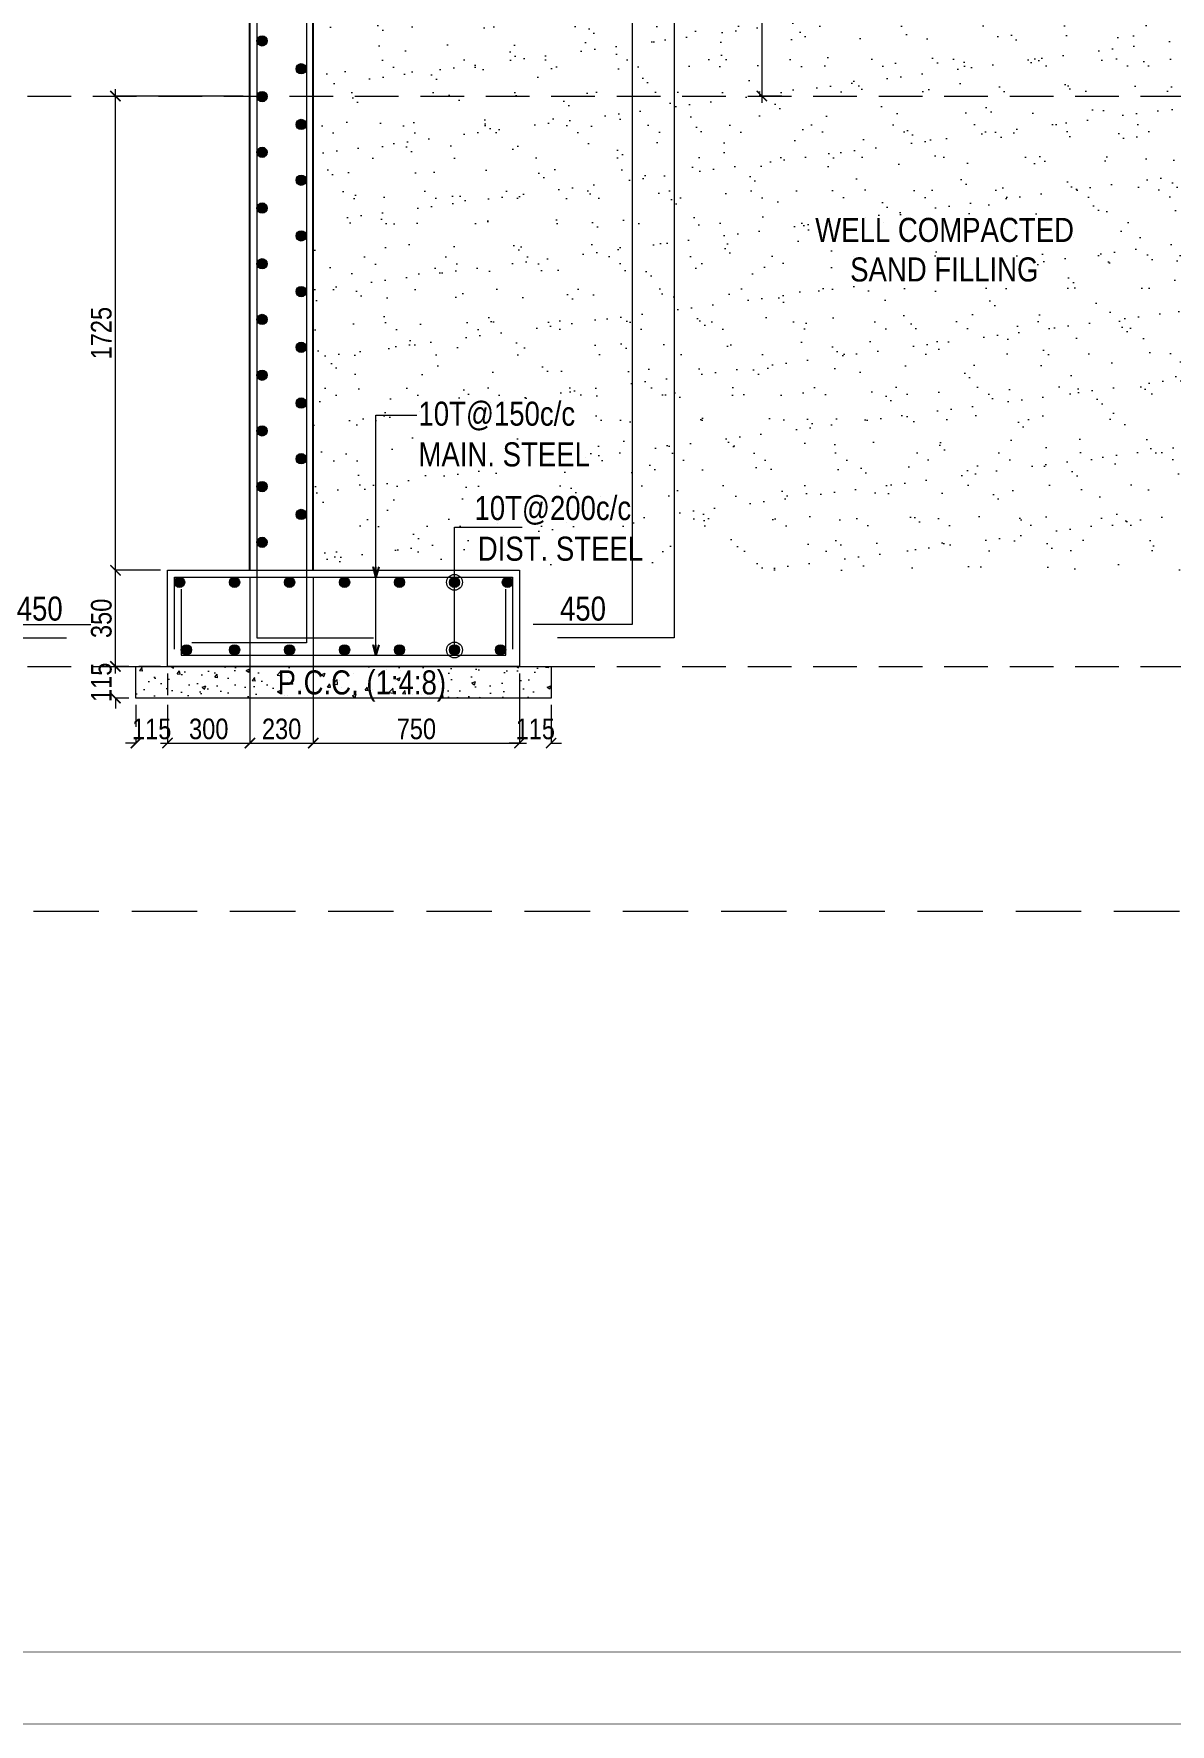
# Model space of a CAD drawing. Header units: millimetres. Extents: x 1112055 to 3390982, y -148532 to 766891.
# Drawn here: x 1754189 to 1770720, y 219244 to 243838 of the extents above; entities that cross this region are included whole.
import ezdxf

# ---------------------------------------------------------------- set-up
doc = ezdxf.new("R2010")
doc.units = ezdxf.units.MM
doc.header["$PDMODE"] = 35
doc.header["$PDSIZE"] = -25
doc.linetypes.add('Hidden', pattern=[9.525, 6.35, -3.175])
for name, color, linetype, lineweight in [('A_Levels', 150, 'Hidden', 13), ('B FINAL COLUMN', 1, 'Continuous', 30), ('B FOOTING', 49, 'Continuous', 20), ('B HATCH', 250, 'Continuous', 0), ('B P.C.C', 251, 'Continuous', 0), ('B STEEL', 34, 'Continuous', 15), ('B STEEL TEXT', 7, 'Continuous', 15), ('B TITLE BLOCK', 250, 'Continuous', 0), ('B-ST DIM', 250, 'Continuous', 18)]:
    doc.layers.add(name, color=color, linetype=linetype, lineweight=lineweight)
doc.styles.add('ARIAL', font='arial.ttf')
doc.styles.add('Q1', font='g13f12d.shx', dxfattribs={"width": 0.8})
doc.styles.add('SWINC', font='swissc.ttf')
doc.dimstyles.new('BH-STD', dxfattribs={"dimscale": 0, "dimtxt": 230, "dimasz": 125, "dimexe": 0, "dimexo": 100, "dimgap": 50, "dimtad": 1, "dimdec": 0, "dimzin": 1, "dimdsep": 46, "dimtxsty": 'Q1', "dimblk": 'ARCHTICK', "dimcen": 1, "dimdle": 100, "dimclrd": 250, "dimclre": 250, "dimclrt": 256, "dimadec": 0, "dimazin": 0, "dimtfac": 1, "dimtdec": 0, "dimtix": 1, "dimtofl": 0, "dimtmove": 0, "dimatfit": 2, "dimfxl": 1, "dimtolj": 1, "dimtzin": 0, "dimlwd": 9, "dimlwe": 9, "dimarcsym": 0})
doc.dimstyles.new('DIM 1', dxfattribs={"dimscale": 0, "dimtxt": 230, "dimasz": 150, "dimexe": 0.18, "dimexo": 0.0625, "dimgap": 0.5, "dimtad": 1, "dimdec": 0, "dimzin": 0, "dimdsep": 46, "dimtxsty": 'ARIAL', "dimblk": 'OBLIQUE', "dimcen": 6, "dimse1": 1, "dimse2": 1, "dimclrd": 256, "dimclrt": 256, "dimadec": 0, "dimazin": 2, "dimtfac": 0.75, "dimtdec": 0, "dimtix": 1, "dimtofl": 0, "dimtmove": 1, "dimatfit": 3, "dimldrblk": 'OPEN30', "dimfxl": 0.18, "dimfrac": 1, "dimtolj": 1, "dimtzin": 0, "dimlwd": -1, "dimarcsym": 0})

# ---------------------------------------------------------------- blocks, each defined once
blk = doc.blocks.new('_ArchTick')
at = {"color": 0, "linetype": 'ByBlock', "const_width": 0.15}
blk.add_lwpolyline([(-0.5, -0.5), (0.5, 0.5)], dxfattribs=at)
blk = doc.blocks.new('*D112')
at = {"layer": 'B-ST DIM', "color": 7, "lineweight": 9, "ltscale": 50, "transparency": 16777216}
for p, q in [((1764780, 247133), (1764780, 242833)), ((1765069, 242933), (1764780, 242933))]:
    blk.add_line(p, q, dxfattribs=at)
at = {"layer": 'B-ST DIM', "color": 7, "linetype": 'Hidden', "lineweight": 9, "ltscale": 50, "transparency": 16777216}
blk.add_line((1764980, 247033), (1764780, 247033), dxfattribs=at)
at = {"layer": 'Defpoints', "color": 0, "ltscale": 50, "transparency": 16777216}
for p in [(1765080, 247033), (1764780, 242933), (1765169, 242933)]:
    blk.add_point(p, dxfattribs=at)
at = {"layer": 'B-ST DIM', "color": 7, "lineweight": 9, "ltscale": 50, "transparency": 16777216, "xscale": 150, "yscale": 150, "zscale": 150}
for p, rotation in [((1764780, 247033), 90), ((1764780, 242933), 270)]:
    blk.add_blockref('_ArchTick', p, dxfattribs=dict(at, rotation=rotation))
at = {"layer": 'B-ST DIM', "color": 7, "ltscale": 50, "transparency": 16777216, "insert": (1764576, 244983), "char_height": 300, "attachment_point": 5, "rotation": 90, "style": 'SWINC'}
blk.add_mtext('\\A1;1025', dxfattribs=at)
blk = doc.blocks.new('*D113')
at = {"layer": 'B-ST DIM', "color": 7, "lineweight": 9, "ltscale": 50, "transparency": 16777216}
for p, q in [((1755377, 234633), (1755377, 234783)), ((1755574, 234633), (1755377, 234633)), ((1755377, 234173), (1755377, 234023))]:
    blk.add_line(p, q, dxfattribs=at)
at = {"layer": 'B-ST DIM', "color": 7, "linetype": 'Hidden', "lineweight": 9, "ltscale": 50, "transparency": 16777216}
blk.add_line((1755574, 234173), (1755377, 234173), dxfattribs=at)
at = {"layer": 'Defpoints', "color": 0, "ltscale": 50, "transparency": 16777216}
for p in [(1755377, 234633), (1755674, 234633), (1755674, 234173)]:
    blk.add_point(p, dxfattribs=at)
at = {"layer": 'B-ST DIM', "color": 7, "lineweight": 9, "ltscale": 50, "transparency": 16777216, "xscale": 150, "yscale": 150, "zscale": 150}
for p, rotation in [((1755377, 234633), 270), ((1755377, 234173), 90)]:
    blk.add_blockref('_ArchTick', p, dxfattribs=dict(at, rotation=rotation))
at = {"layer": 'B-ST DIM', "color": 7, "ltscale": 50, "transparency": 16777216, "insert": (1755173, 234403), "char_height": 300, "attachment_point": 5, "rotation": 90, "style": 'SWINC'}
blk.add_mtext('\\A1;115', dxfattribs=at)
blk = doc.blocks.new('*D114')
at = {"layer": 'B-ST DIM', "color": 7, "lineweight": 9, "ltscale": 50, "transparency": 16777216}
for p, q in [((1755377, 234533), (1755377, 236133)), ((1756034, 236033), (1755377, 236033))]:
    blk.add_line(p, q, dxfattribs=at)
at = {"layer": 'B-ST DIM', "color": 7, "linetype": 'Hidden', "lineweight": 9, "ltscale": 50, "transparency": 16777216}
blk.add_line((1756034, 234633), (1755377, 234633), dxfattribs=at)
at = {"layer": 'Defpoints', "color": 0, "ltscale": 50, "transparency": 16777216}
for p in [(1755377, 236033), (1756134, 236033), (1756134, 234633)]:
    blk.add_point(p, dxfattribs=at)
at = {"layer": 'B-ST DIM', "color": 7, "lineweight": 9, "ltscale": 50, "transparency": 16777216, "xscale": 150, "yscale": 150, "zscale": 150}
for p, rotation in [((1755377, 236033), 90), ((1755377, 234633), 270)]:
    blk.add_blockref('_ArchTick', p, dxfattribs=dict(at, rotation=rotation))
at = {"layer": 'B-ST DIM', "color": 7, "ltscale": 50, "transparency": 16777216, "insert": (1755173, 235333), "char_height": 300, "attachment_point": 5, "rotation": 90, "style": 'SWINC'}
blk.add_mtext('\\A1;350', dxfattribs=at)
blk = doc.blocks.new('*D102')
at = {"layer": 'B-ST DIM', "color": 7, "lineweight": 9, "ltscale": 50, "transparency": 16777216}
for p, q in [((1755377, 235933), (1755377, 243033)), ((1757234, 242933), (1755377, 242933))]:
    blk.add_line(p, q, dxfattribs=at)
at = {"layer": 'B-ST DIM', "color": 7, "linetype": 'Hidden', "lineweight": 9, "ltscale": 50, "transparency": 16777216}
blk.add_line((1756034, 236033), (1755377, 236033), dxfattribs=at)
at = {"layer": 'Defpoints', "color": 0, "ltscale": 50, "transparency": 16777216}
for p in [(1755377, 242933), (1757334, 242933), (1756134, 236033)]:
    blk.add_point(p, dxfattribs=at)
at = {"layer": 'B-ST DIM', "color": 7, "lineweight": 9, "ltscale": 50, "transparency": 16777216, "xscale": 150, "yscale": 150, "zscale": 150}
for p, rotation in [((1755377, 242933), 90), ((1755377, 236033), 270)]:
    blk.add_blockref('_ArchTick', p, dxfattribs=dict(at, rotation=rotation))
at = {"layer": 'B-ST DIM', "color": 7, "ltscale": 50, "transparency": 16777216, "insert": (1755172, 239483), "char_height": 300, "attachment_point": 5, "rotation": 90, "style": 'SWINC'}
blk.add_mtext('\\A1;1725', dxfattribs=at)
blk = doc.blocks.new('*D117')
at = {"layer": 'B-ST DIM', "color": 7, "lineweight": 9, "ltscale": 50, "transparency": 16777216}
for p, q in [((1757334, 235933), (1757334, 233519)), ((1756034, 233519), (1757434, 233519))]:
    blk.add_line(p, q, dxfattribs=at)
at = {"layer": 'B-ST DIM', "color": 7, "linetype": 'Hidden', "lineweight": 9, "ltscale": 50, "transparency": 16777216}
blk.add_line((1756134, 234533), (1756134, 233519), dxfattribs=at)
at = {"layer": 'Defpoints', "color": 0, "ltscale": 50, "transparency": 16777216}
for p in [(1757334, 236033), (1756134, 234633), (1757334, 233519)]:
    blk.add_point(p, dxfattribs=at)
at = {"layer": 'B-ST DIM', "color": 7, "lineweight": 9, "ltscale": 50, "transparency": 16777216, "xscale": 150, "yscale": 150, "zscale": 150, "rotation": 180}
blk.add_blockref('_ArchTick', (1756134, 233519), dxfattribs=at)
at = {"layer": 'B-ST DIM', "color": 7, "lineweight": 9, "ltscale": 50, "transparency": 16777216, "xscale": 150, "yscale": 150, "zscale": 150}
blk.add_blockref('_ArchTick', (1757334, 233519), dxfattribs=at)
at = {"layer": 'B-ST DIM', "color": 7, "ltscale": 50, "transparency": 16777216, "insert": (1756734, 233723), "char_height": 300, "attachment_point": 5, "style": 'SWINC'}
blk.add_mtext('\\A1;300', dxfattribs=at)
blk = doc.blocks.new('*D118')
at = {"layer": 'B-ST DIM', "color": 7, "linetype": 'Hidden', "lineweight": 9, "ltscale": 50, "transparency": 16777216}
blk.add_line((1757334, 235933), (1757334, 233519), dxfattribs=at)
at = {"layer": 'B-ST DIM', "color": 7, "lineweight": 9, "ltscale": 50, "transparency": 16777216}
for p, q in [((1758254, 235933), (1758254, 233519)), ((1757234, 233519), (1758354, 233519))]:
    blk.add_line(p, q, dxfattribs=at)
at = {"layer": 'Defpoints', "color": 0, "ltscale": 50, "transparency": 16777216}
for p in [(1757334, 236033), (1758254, 236033), (1758254, 233519)]:
    blk.add_point(p, dxfattribs=at)
at = {"layer": 'B-ST DIM', "color": 7, "lineweight": 9, "ltscale": 50, "transparency": 16777216, "xscale": 150, "yscale": 150, "zscale": 150, "rotation": 180}
blk.add_blockref('_ArchTick', (1757334, 233519), dxfattribs=at)
at = {"layer": 'B-ST DIM', "color": 7, "lineweight": 9, "ltscale": 50, "transparency": 16777216, "xscale": 150, "yscale": 150, "zscale": 150}
blk.add_blockref('_ArchTick', (1758254, 233519), dxfattribs=at)
at = {"layer": 'B-ST DIM', "color": 7, "ltscale": 50, "transparency": 16777216, "insert": (1757794, 233723), "char_height": 300, "attachment_point": 5, "style": 'SWINC'}
blk.add_mtext('\\A1;230', dxfattribs=at)
blk = doc.blocks.new('*D119')
at = {"layer": 'B-ST DIM', "color": 7, "linetype": 'Hidden', "lineweight": 9, "ltscale": 50, "transparency": 16777216}
blk.add_line((1758254, 235933), (1758254, 233519), dxfattribs=at)
at = {"layer": 'B-ST DIM', "color": 7, "lineweight": 9, "ltscale": 50, "transparency": 16777216}
for p, q in [((1761254, 234533), (1761254, 233519)), ((1758154, 233519), (1761354, 233519))]:
    blk.add_line(p, q, dxfattribs=at)
at = {"layer": 'Defpoints', "color": 0, "ltscale": 50, "transparency": 16777216}
for p in [(1758254, 236033), (1761254, 234633), (1761254, 233519)]:
    blk.add_point(p, dxfattribs=at)
at = {"layer": 'B-ST DIM', "color": 7, "lineweight": 9, "ltscale": 50, "transparency": 16777216, "xscale": 150, "yscale": 150, "zscale": 150, "rotation": 180}
blk.add_blockref('_ArchTick', (1758254, 233519), dxfattribs=at)
at = {"layer": 'B-ST DIM', "color": 7, "lineweight": 9, "ltscale": 50, "transparency": 16777216, "xscale": 150, "yscale": 150, "zscale": 150}
blk.add_blockref('_ArchTick', (1761254, 233519), dxfattribs=at)
at = {"layer": 'B-ST DIM', "color": 7, "ltscale": 50, "transparency": 16777216, "insert": (1759754, 233723), "char_height": 300, "attachment_point": 5, "style": 'SWINC'}
blk.add_mtext('\\A1;750', dxfattribs=at)
blk = doc.blocks.new('*D107')
at = {"layer": 'B-ST DIM', "color": 7, "linetype": 'Hidden', "lineweight": 9, "ltscale": 50, "transparency": 16777216}
blk.add_line((1755674, 234073), (1755674, 233519), dxfattribs=at)
at = {"layer": 'B-ST DIM', "color": 7, "lineweight": 9, "ltscale": 50, "transparency": 16777216}
for p, q in [((1756134, 234073), (1756134, 233519)), ((1755674, 233519), (1755524, 233519)), ((1756134, 233519), (1756284, 233519))]:
    blk.add_line(p, q, dxfattribs=at)
at = {"layer": 'Defpoints', "color": 0, "ltscale": 50, "transparency": 16777216}
for p in [(1755674, 234173), (1756134, 234173), (1756134, 233519)]:
    blk.add_point(p, dxfattribs=at)
at = {"layer": 'B-ST DIM', "color": 7, "lineweight": 9, "ltscale": 50, "transparency": 16777216, "xscale": 150, "yscale": 150, "zscale": 150}
blk.add_blockref('_ArchTick', (1755674, 233519), dxfattribs=at)
at = {"layer": 'B-ST DIM', "color": 7, "lineweight": 9, "ltscale": 50, "transparency": 16777216, "xscale": 150, "yscale": 150, "zscale": 150, "rotation": 180}
blk.add_blockref('_ArchTick', (1756134, 233519), dxfattribs=at)
at = {"layer": 'B-ST DIM', "color": 7, "ltscale": 50, "transparency": 16777216, "insert": (1755904, 233723), "char_height": 300, "attachment_point": 5, "style": 'SWINC'}
blk.add_mtext('\\A1;115', dxfattribs=at)
blk = doc.blocks.new('*D120')
at = {"layer": 'B-ST DIM', "color": 7, "linetype": 'Hidden', "lineweight": 9, "ltscale": 50, "transparency": 16777216}
blk.add_line((1761254, 234073), (1761254, 233519), dxfattribs=at)
at = {"layer": 'B-ST DIM', "color": 7, "lineweight": 9, "ltscale": 50, "transparency": 16777216}
for p, q in [((1761714, 234073), (1761714, 233519)), ((1761254, 233519), (1761104, 233519)), ((1761714, 233519), (1761864, 233519))]:
    blk.add_line(p, q, dxfattribs=at)
at = {"layer": 'Defpoints', "color": 0, "ltscale": 50, "transparency": 16777216}
for p in [(1761254, 234173), (1761714, 234173), (1761714, 233519)]:
    blk.add_point(p, dxfattribs=at)
at = {"layer": 'B-ST DIM', "color": 7, "lineweight": 9, "ltscale": 50, "transparency": 16777216, "xscale": 150, "yscale": 150, "zscale": 150}
blk.add_blockref('_ArchTick', (1761254, 233519), dxfattribs=at)
at = {"layer": 'B-ST DIM', "color": 7, "lineweight": 9, "ltscale": 50, "transparency": 16777216, "xscale": 150, "yscale": 150, "zscale": 150, "rotation": 180}
blk.add_blockref('_ArchTick', (1761714, 233519), dxfattribs=at)
at = {"layer": 'B-ST DIM', "color": 7, "ltscale": 50, "transparency": 16777216, "insert": (1761484, 233723), "char_height": 300, "attachment_point": 5, "style": 'SWINC'}
blk.add_mtext('\\A1;115', dxfattribs=at)
blk = doc.blocks.new('_Oblique')
at = {"color": 0, "linetype": 'ByBlock', "lineweight": -2}
blk.add_line((-0.5, -0.5), (0.5, 0.5), dxfattribs=at)
blk = doc.blocks.new('_Open30')
at = {"color": 0, "linetype": 'ByBlock', "lineweight": -2}
for p, q in [((-1, 0.27), (0, 0)), ((0, 0), (-1, -0.27)), ((0, 0), (-1, 0))]:
    blk.add_line(p, q, dxfattribs=at)

msp = doc.modelspace()

# ---------------------------------------------------------------- hatches: boundary and pattern name
at = {"layer": 'B HATCH', "lineweight": 0}
h = msp.add_hatch(dxfattribs=at)
h.set_pattern_fill('AR-SAND', color=250, scale=15, style=0)
h.set_pattern_definition([(37.5, (179204.5, -285413.6), (-24.00047, 734.11986), [0, -579.12, 0, -647.7, 0, -619.125]), (7.5, (179204.5, -285413.6), (674.2849, 1075.23765), [0, -312.42, 0, -521.97, 0, -200.025]), (327.5, (178735.84, -285413.6), (1186.48856, 2.15578), [0, -190.5, 0, -685.8, 0, -895.35]), (317.5, (178735.8, -285413.6), (1145.3347, 334.394), [0, -95.25, 0, -449.58, 0, -514.35])])
h.paths.add_polyline_path([(1758254, 236032.7), (1773513.1, 236032.7), (1773513.1, 245572.7), (1758254, 245572.7)])
h = msp.add_hatch(dxfattribs=at)
h.set_pattern_fill('AR-CONC', color=250, scale=3, style=0)
h.set_pattern_definition([(50, (177145.4, -285413.6), (546.55401, -47.81726), [57.15, -628.65]), (355, (177145.4, -285413.6), (-105.73026, 573.17054), [45.72, -502.92175]), (100.451445, (177190.94, -285417.6), (440.82374, 525.35326), [48.57003, -534.27073]), (46.1842, (177145.4, -285261.2), (813.23712, -126.12698), [85.725, -942.975]), (96.63556, (177213.2, -285271.7), (712.2124, 742.27837), [72.85507, -801.40682]), (351.18415, (177145.4, -285261.2), (712.2124, 742.27837), [68.5799, -754.3792]), (21, (177221.6, -285299.3), (454.84317, -306.7956), [57.15, -628.65]), (326, (177221.6, -285299.3), (185.40609, 552.5639), [45.72, -502.92]), (71.451445, (177259.5, -285324.9), (640.24926, 245.7683), [48.57003, -534.26981]), (37.5, (177145.4, -285413.6), (9.26581, 253.665117), [0, -496.824, 0, -510.54, 0, -504.825]), (7.5, (177145.4, -285413.6), (200.458988, 300.541724), [0, -291.084, 0, -485.394, 0, -192.405]), (327.5, (176975.47, -285413.6), (406.771786, -17.186232), [0, -190.5, 0, -594.36, 0, -788.67]), (317.5, (176899.27, -285413.6), (444.387544, 76.27947), [0, -247.65, 0, -394.716, 0, -560.07])])
h.paths.add_polyline_path([(1755674, 234632.7), (1761714, 234632.7), (1761714, 234172.7), (1755674, 234172.7)])
at = {"layer": 'B STEEL'}
h = msp.add_hatch(color=256, dxfattribs=at)
h.dxf.hatch_style = 1
edge = h.paths.add_edge_path()
edge.add_arc((1757509, 243735.2), 75, 0, 360)
h = msp.add_hatch(color=256, dxfattribs=at)
h.dxf.hatch_style = 1
edge = h.paths.add_edge_path()
edge.add_arc((1758079, 243329.9), 75, 0, 360)
h = msp.add_hatch(color=256, dxfattribs=at)
h.dxf.hatch_style = 1
edge = h.paths.add_edge_path()
edge.add_arc((1757509, 242924.6), 75, 0, 360)
h = msp.add_hatch(color=256, dxfattribs=at)
h.dxf.hatch_style = 1
edge = h.paths.add_edge_path()
edge.add_arc((1758079, 242519.3), 75, 0, 360)
h = msp.add_hatch(color=256, dxfattribs=at)
h.dxf.hatch_style = 1
edge = h.paths.add_edge_path()
edge.add_arc((1757509, 242114), 75, 0, 360)
h = msp.add_hatch(color=256, dxfattribs=at)
h.dxf.hatch_style = 1
edge = h.paths.add_edge_path()
edge.add_arc((1758079, 241708.7), 75, 0, 360)
h = msp.add_hatch(color=256, dxfattribs=at)
h.dxf.hatch_style = 1
edge = h.paths.add_edge_path()
edge.add_arc((1757509, 241303.4), 75, 0, 360)
h = msp.add_hatch(color=256, dxfattribs=at)
h.dxf.hatch_style = 1
edge = h.paths.add_edge_path()
edge.add_arc((1758079, 240898.1), 75, 0, 360)
h = msp.add_hatch(color=256, dxfattribs=at)
h.dxf.hatch_style = 1
edge = h.paths.add_edge_path()
edge.add_arc((1757509, 240492.8), 75, 0, 360)
h = msp.add_hatch(color=256, dxfattribs=at)
h.dxf.hatch_style = 1
edge = h.paths.add_edge_path()
edge.add_arc((1758079, 240087.5), 75, 0, 360)
h = msp.add_hatch(color=256, dxfattribs=at)
h.dxf.hatch_style = 1
edge = h.paths.add_edge_path()
edge.add_arc((1757509, 239682.2), 75, 0, 360)
h = msp.add_hatch(color=256, dxfattribs=at)
h.dxf.hatch_style = 1
edge = h.paths.add_edge_path()
edge.add_arc((1758079, 239276.9), 75, 0, 360)
h = msp.add_hatch(color=256, dxfattribs=at)
h.dxf.hatch_style = 1
edge = h.paths.add_edge_path()
edge.add_arc((1757509, 238871.6), 75, 0, 360)
h = msp.add_hatch(color=256, dxfattribs=at)
h.dxf.hatch_style = 1
edge = h.paths.add_edge_path()
edge.add_arc((1758079, 238466.3), 75, 0, 360)
h = msp.add_hatch(color=256, dxfattribs=at)
h.dxf.hatch_style = 1
edge = h.paths.add_edge_path()
edge.add_arc((1757509, 238061), 75, 0, 360)
h = msp.add_hatch(color=256, dxfattribs=at)
h.dxf.hatch_style = 1
edge = h.paths.add_edge_path()
edge.add_arc((1758079, 237655.7), 75, 0, 360)
h = msp.add_hatch(color=256, dxfattribs=at)
h.dxf.hatch_style = 1
edge = h.paths.add_edge_path()
edge.add_arc((1757509, 237250.4), 75, 0, 360)
h = msp.add_hatch(color=256, dxfattribs=at)
h.dxf.hatch_style = 1
edge = h.paths.add_edge_path()
edge.add_arc((1758079, 236845.1), 75, 0, 360)
h = msp.add_hatch(color=256, dxfattribs=at)
h.dxf.hatch_style = 1
edge = h.paths.add_edge_path()
edge.add_arc((1757509, 236439.8), 75, 0, 360)
h = msp.add_hatch(color=256, dxfattribs=at)
h.dxf.hatch_style = 1
edge = h.paths.add_edge_path()
edge.add_arc((1756309, 235857.7), 75, 0, 360)
h = msp.add_hatch(color=256, dxfattribs=at)
h.dxf.hatch_style = 1
edge = h.paths.add_edge_path()
edge.add_arc((1757109, 235857.7), 75, 0, 360)
h = msp.add_hatch(color=256, dxfattribs=at)
h.dxf.hatch_style = 1
edge = h.paths.add_edge_path()
edge.add_arc((1757909, 235857.7), 75, 0, 360)
h = msp.add_hatch(color=256, dxfattribs=at)
h.dxf.hatch_style = 1
edge = h.paths.add_edge_path()
edge.add_arc((1758709, 235857.7), 75, 0, 360)
h = msp.add_hatch(color=256, dxfattribs=at)
h.dxf.hatch_style = 1
edge = h.paths.add_edge_path()
edge.add_arc((1759509, 235857.7), 75, 0, 360)
h = msp.add_hatch(color=256, dxfattribs=at)
h.dxf.hatch_style = 1
edge = h.paths.add_edge_path()
edge.add_arc((1760309, 235857.7), 75, 0, 360)
h = msp.add_hatch(color=256, dxfattribs=at)
h.dxf.hatch_style = 1
edge = h.paths.add_edge_path()
edge.add_arc((1761079, 235857.7), 75, 0, 360)
h = msp.add_hatch(color=256, dxfattribs=at)
h.dxf.hatch_style = 1
edge = h.paths.add_edge_path()
edge.add_arc((1756409, 234873.5), 75, 0, 360)
h = msp.add_hatch(color=256, dxfattribs=at)
h.dxf.hatch_style = 1
edge = h.paths.add_edge_path()
edge.add_arc((1757109, 234873.5), 75, 0, 360)
h = msp.add_hatch(color=256, dxfattribs=at)
h.dxf.hatch_style = 1
edge = h.paths.add_edge_path()
edge.add_arc((1757909, 234873.5), 75, 0, 360)
h = msp.add_hatch(color=256, dxfattribs=at)
h.dxf.hatch_style = 1
edge = h.paths.add_edge_path()
edge.add_arc((1758709, 234873.5), 75, 0, 360)
h = msp.add_hatch(color=256, dxfattribs=at)
h.dxf.hatch_style = 1
edge = h.paths.add_edge_path()
edge.add_arc((1759509, 234873.5), 75, 0, 360)
h = msp.add_hatch(color=256, dxfattribs=at)
h.dxf.hatch_style = 1
edge = h.paths.add_edge_path()
edge.add_arc((1760309, 234873.5), 75, 0, 360)
h = msp.add_hatch(color=256, dxfattribs=at)
h.dxf.hatch_style = 1
edge = h.paths.add_edge_path()
edge.add_arc((1760979, 234873.5), 75, 0, 360)

# ---------------------------------------------------------------- linework, layer by layer
at = {"layer": 'A_Levels', "linetype": 'Hidden', "ltscale": 100}
for p, q in [((1743620, 242932.7), (1779206, 242932.7)), ((1743620, 234632.7), (1779206, 234632.7))]:
    msp.add_line(p, q, dxfattribs=at)
at = {"layer": 'B FINAL COLUMN', "lineweight": 25}
for p, q in [((1757334, 236032.7), (1757334, 261032.7)), ((1758254, 236032.7), (1758254, 260432.7))]:
    msp.add_line(p, q, dxfattribs=at)
at = {"layer": 'B FOOTING'}
for points in [[(1756134, 236032.7), (1761254, 236032.7), (1761254, 234632.7), (1756134, 234632.7)], [(1755674, 234632.7), (1761714, 234632.7), (1761714, 234172.7), (1755674, 234172.7)]]:
    msp.add_lwpolyline(points, close=True, dxfattribs=at)
at = {"layer": 'B P.C.C', "color": 250, "linetype": 'Hidden', "lineweight": 0, "ltscale": 150}
msp.add_lwpolyline([(1742694.2, 266595.7), (1786569.5, 266595.7), (1786569.5, 231069.4), (1742694.2, 231069.4)], close=True, dxfattribs=at)
at = {"layer": 'B STEEL', "flags": 128}
for points in [[(1754905.2, 260932.7), (1752969, 260932.7), (1752969, 235048.3), (1754663.3, 235048.3)], [(1757555.5, 260832.7), (1758154, 260832.7), (1758154, 234976.8), (1756487.6, 234976.8)], [(1759370.2, 260932.7), (1757434, 260932.7), (1757434, 235048.3), (1759128.4, 235048.3)], [(1762763.7, 260932.7), (1763503.3, 260932.7), (1763503.3, 235048.3), (1761809, 235048.3)], [(1753726.6, 252832.5), (1753581.2, 252636.5), (1753581.2, 235242), (1755018, 235242)], [(1762745.7, 252832.5), (1762891.1, 252636.5), (1762891.1, 235242), (1761454.4, 235242)]]:
    msp.add_lwpolyline(points, dxfattribs=at)
at = {"layer": 'B STEEL'}
for points in [[(1756234, 234883.3), (1756234, 235932.7), (1761154, 235932.7), (1761154, 234883.3)], [(1756334, 235757.2), (1756334, 234798.5), (1761054, 234798.5), (1761054, 235757.2)]]:
    msp.add_lwpolyline(points, dxfattribs=at)
for centre in [(1757509, 243735.2), (1758079, 243329.9), (1757509, 242924.6), (1758079, 242519.3), (1757509, 242114), (1758079, 241708.7), (1757509, 241303.4), (1758079, 240898.1), (1757509, 240492.8), (1758079, 240087.5), (1757509, 239682.2), (1758079, 239276.9), (1757509, 238871.6), (1758079, 238466.3), (1757509, 238061), (1758079, 237655.7), (1757509, 237250.4), (1758079, 236845.1), (1757509, 236439.8), (1756309, 235857.7), (1757109, 235857.7), (1757909, 235857.7), (1758709, 235857.7), (1759509, 235857.7), (1760309, 235857.7), (1761079, 235857.7), (1756409, 234873.5), (1757109, 234873.5), (1757909, 234873.5), (1758709, 234873.5), (1759509, 234873.5), (1760309, 234873.5), (1760979, 234873.5)]:
    msp.add_circle(centre, 75, dxfattribs=at)
at = {"layer": 'B TITLE BLOCK', "color": 1, "const_width": 8.39}
msp.add_lwpolyline([(1739657.8, 219248.5), (1918682.1, 219248.5), (1918682.1, 342636.6), (1739657.8, 342636.6)], close=True, dxfattribs=at)
at = {"layer": 'B TITLE BLOCK', "color": 250, "lineweight": 0, "const_width": 8.39}
msp.add_lwpolyline([(1740704.1, 220294.8), (1917635.8, 220294.8), (1917635.8, 341590.3), (1740704.1, 341590.3)], close=True, dxfattribs=at)

# ---------------------------------------------------------------- texts
at = {"layer": 'B STEEL TEXT', "lineweight": 9, "style": 'SWINC'}
for s, p in [('WELL COMPACTED', (1765555.8, 240810.6)), ('SAND FILLING', (1766064.4, 240234.9)), ('10T@150c/c', (1759784.6, 238136.2)), ('MAIN. STEEL', (1759784.6, 237544.6)), ('10T@200c/c', (1760599.6, 236763.7)), ('DIST. STEEL', (1760647.5, 236172.2)), ('450', (1753940.5, 235300.7)), ('450', (1761843.5, 235300.7)), ('P.C.C. (1:4:8)', (1757735.3, 234226.6))]:
    msp.add_text(s, height=350, dxfattribs=at).set_placement(p)
at = {"layer": 'B TITLE BLOCK', "color": 251, "lineweight": 0, "char_height": 464.277, "attachment_point": 2, "style": 'SWINC'}
for insert in [(1902382.5, 243228.6), (2005241.2, 239562.5)]:
    msp.add_mtext_dynamic_manual_height_columns('\\pxsm1,qj;{\\fBankGothic Lt BT|b0|i0|c0|p34;BHOOMI\\P\\ps*,q*;\\fGost|b0|i0|c0|p2;\\H0.8x;- CONSULTANTS -\\C1; }', width=1213989.136, gutter_width=0, heights=[170761.4], dxfattribs=dict(at, insert=insert))

# ---------------------------------------------------------------- dimensions: what is measured, and where the dimension line sits
at = {"layer": 'B-ST DIM', "ltscale": 50}
for base, p1, p2, picture, middle in [((1764780.3, 242932.7), (1765079.9, 247032.7), (1765169.4, 242932.7), '*D112', (1764576.1, 244982.7)), ((1755376.6, 242932.7), (1756134, 236032.7), (1757334, 242932.7), '*D102', (1755172.4, 239482.7)), ((1755376.6, 236032.7), (1756134, 234632.7), (1756134, 236032.7), '*D114', (1755172.8, 235332.7)), ((1755376.6, 234632.7), (1755674, 234172.7), (1755674, 234632.7), '*D113', (1755172.6, 234402.7))]:
    dim = msp.add_linear_dim(base=base, p1=p1, p2=p2, angle=90, dimstyle='BH-STD', override={"dimscale": 1, "dimtxt": 300, "dimasz": 150, "dimlfac": 0.25, "dimtxsty": 'SWINC', "dimclrd": 7, "dimclre": 7, "dimclrt": 7}, dxfattribs=at)
    dim.commit()
    dim.dimension.update_dxf_attribs({"geometry": picture, "text_midpoint": middle})
for base, p1, p2, picture, middle in [((1757334, 233519.2), (1756134, 234632.7), (1757334, 236032.7), '*D117', (1756734, 233723)), ((1758254, 233519.2), (1757334, 236032.7), (1758254, 236032.7), '*D118', (1757794, 233723.4)), ((1761254, 233519.2), (1758254, 236032.7), (1761254, 234632.7), '*D119', (1759754, 233723)), ((1756134, 233519.2), (1755674, 234172.7), (1756134, 234172.7), '*D107', (1755904, 233723.2)), ((1761714, 233519.2), (1761254, 234172.7), (1761714, 234172.7), '*D120', (1761484, 233723.2))]:
    dim = msp.add_linear_dim(base=base, p1=p1, p2=p2, dimstyle='BH-STD', override={"dimscale": 1, "dimtxt": 300, "dimasz": 150, "dimlfac": 0.25, "dimtxsty": 'SWINC', "dimclrd": 7, "dimclre": 7, "dimclrt": 7}, dxfattribs=at)
    dim.commit()
    dim.dimension.update_dxf_attribs({"geometry": picture, "text_midpoint": middle})

# ---------------------------------------------------------------- leaders
at = {"layer": 'B STEEL TEXT', "lineweight": 5}
for points in [[(1759165.9, 234798.5), (1759165.9, 238289.3), (1759759.8, 238289.3)], [(1759165.9, 235932.7), (1759165.9, 238289.3), (1759759.8, 238289.3)]]:
    msp.add_leader(points, dimstyle='DIM 1', override={"dimscale": 1, "dimtad": 0, "dimtxsty": 'SWINC', "dimfxlon": 1, "dimlwd": 5, "dimarcsym": 2}, dxfattribs=at)
at = {"layer": 'B STEEL TEXT', "lineweight": 9}
for points in [[(1760309, 234873.5), (1760309, 236660.1), (1761293.3, 236660.1)], [(1760309, 235857.7), (1760309, 236660.1), (1761293.3, 236660.1)]]:
    msp.add_leader(points, dimstyle='DIM 1', override={"dimscale": 1, "dimasz": 230, "dimtad": 0, "dimtxsty": 'SWINC', "dimldrblk": 'DotBlank', "dimfxlon": 1, "dimarcsym": 2}, dxfattribs=at)

doc.saveas('drawing.dxf')
